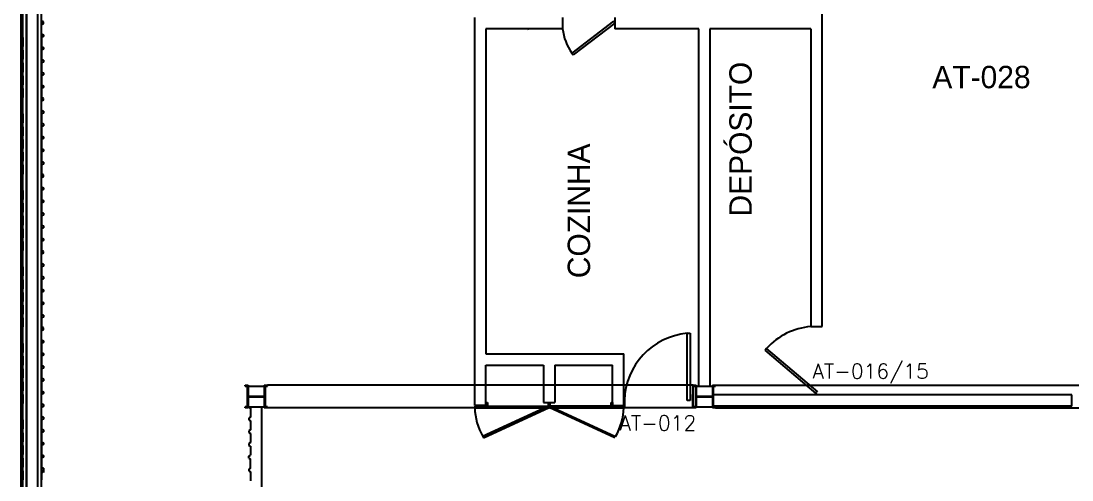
# Model space of a CAD drawing. Header units: millimetres. Extents: x 3281 to 3401, y 1379 to 1410.
# Drawn here: x 3281.09 to 3295.16, y 1395.43 to 1401.58 of the extents above; entities that cross this region are included whole.
import ezdxf
from ezdxf.enums import TextEntityAlignment as Align

# ---------------------------------------------------------------- set-up
doc = ezdxf.new("R2010")
doc.units = ezdxf.units.MM
for name, color, linetype in [('3', 2, 'Continuous'), ('ENDEREÇO', 2, 'Continuous'), ('MATRIZ', 2, 'Continuous'), ('MATRIZ-1', 1, 'Continuous'), ('TEXTO', 2, 'Continuous')]:
    doc.layers.add(name, color=color, linetype=linetype)
doc.styles.add('FONTE', font='FONTE.shx', dxfattribs={"height": 0.4})
doc.styles.add('UNB-100', font='simplex.shx', dxfattribs={"height": 0.2})

msp = doc.modelspace()

# ---------------------------------------------------------------- linework, layer by layer
msp.add_lwpolyline([(3281.08946, 1406.79859), (3401.38888, 1406.79859), (3401.38888, 1382.29859), (3281.08946, 1382.29859)], close=True)
at = {"layer": 'MATRIZ'}
for p, q in [((3291.81446, 1405.42965), (3291.81446, 1397.48479)), ((3287.16446, 1396.4287), (3287.16446, 1401.62597)), ((3288.33946, 1401.62597), (3288.33946, 1401.47597)), ((3289.02118, 1401.57475), (3288.46531, 1401.14742)), ((3289.03946, 1401.55097), (3288.4836, 1401.12364)), ((3289.03946, 1401.55097), (3289.02118, 1401.57475)), ((3289.03946, 1401.62597), (3289.03946, 1401.47597)), ((3287.31446, 1401.47597), (3287.31446, 1397.12059)), ((3288.33946, 1401.47597), (3287.31446, 1401.47597)), ((3287.88946, 1401.47597), (3287.87151, 1401.46716)), ((3290.16446, 1401.47597), (3289.03946, 1401.47597)), ((3290.16446, 1396.68659), (3290.16446, 1401.47597)), ((3290.31446, 1401.47597), (3290.31446, 1396.68659)), ((3291.66446, 1401.47597), (3290.31446, 1401.47597)), ((3291.66446, 1401.47597), (3291.66446, 1397.48479)), ((3288.46531, 1401.14742), (3288.4836, 1401.12364)), ((3291.66446, 1397.48479), (3291.81486, 1397.48479)), ((3290.01064, 1397.39516), (3290.05064, 1397.39516)), ((3290.01064, 1396.49516), (3290.01064, 1397.39516)), ((3290.05064, 1397.39516), (3290.05064, 1396.49516)), ((3291.07247, 1397.19386), (3291.05302, 1397.17103)), ((3291.73848, 1396.58715), (3291.05302, 1397.17103)), ((3291.75793, 1396.60999), (3291.07247, 1397.19386)), ((3287.31446, 1397.12059), (3289.15957, 1397.12059)), ((3289.15957, 1396.4287), (3289.15957, 1397.12059)), ((3287.31446, 1396.97059), (3288.08701, 1396.97059)), ((3287.31446, 1396.4287), (3287.31446, 1396.97052)), ((3288.08701, 1396.97059), (3288.08701, 1396.46855)), ((3288.23701, 1396.97059), (3289.00957, 1396.97059)), ((3288.23701, 1396.97059), (3288.23701, 1396.46855)), ((3289.00957, 1396.4287), (3289.00957, 1396.97059)), ((3289.16457, 1396.57559), (3289.16957, 1396.57559)), ((3289.16457, 1396.57559), (3289.16457, 1396.41559)), ((3289.16957, 1396.57559), (3289.16957, 1396.41559)), ((3290.07946, 1396.57559), (3290.08446, 1396.57559)), ((3290.07946, 1396.57559), (3290.07946, 1396.41559)), ((3290.08446, 1396.57559), (3290.08446, 1396.41559)), ((3290.08946, 1396.39859), (3290.08946, 1396.69859)), ((3290.08946, 1396.68659), (3290.08946, 1396.69859)), ((3290.08946, 1396.69859), (3290.13146, 1396.69859)), ((3290.08946, 1396.68659), (3290.11946, 1396.68659)), ((3290.11946, 1396.68659), (3290.11946, 1396.41059)), ((3290.13146, 1396.69859), (3290.13146, 1396.39859)), ((3290.13146, 1396.68659), (3290.34746, 1396.68659)), ((3290.34746, 1396.69859), (3290.34746, 1396.39859)), ((3290.34746, 1396.69859), (3290.38946, 1396.69859)), ((3290.35946, 1396.68659), (3290.35946, 1396.41059)), ((3290.35946, 1396.68659), (3290.38946, 1396.68659)), ((3295.15957, 1396.57059), (3290.35946, 1396.57059)), ((3290.38946, 1396.68659), (3290.38946, 1396.69859)), ((3291.72139, 1396.60999), (3291.74084, 1396.58715)), ((3295.15957, 1396.42059), (3295.15957, 1396.57059)), ((3287.31446, 1396.4287), (3287.16446, 1396.4287)), ((3287.31446, 1396.41859), (3287.31446, 1396.46859)), ((3287.31446, 1396.46852), (3287.33446, 1396.46852)), ((3287.33446, 1396.46852), (3287.33446, 1396.41852)), ((3288.08701, 1396.46855), (3288.23701, 1396.46855)), ((3288.15201, 1396.41862), (3288.15201, 1396.46862)), ((3288.15201, 1396.46855), (3288.17201, 1396.46855)), ((3288.17201, 1396.46855), (3288.17201, 1396.41855)), ((3288.98957, 1396.41865), (3288.98957, 1396.46865)), ((3288.98957, 1396.46859), (3289.00957, 1396.46859)), ((3289.00957, 1396.46859), (3289.00957, 1396.41859)), ((3289.00957, 1396.4287), (3289.15957, 1396.4287)), ((3290.05064, 1396.49516), (3290.01064, 1396.49516)), ((3290.13146, 1396.55459), (3290.34746, 1396.55459)), ((3290.13146, 1396.54259), (3290.34746, 1396.54259)), ((3287.16446, 1396.41859), (3288.15338, 1396.41859)), ((3287.16446, 1396.41859), (3287.16446, 1396.39859)), ((3287.16446, 1396.39859), (3288.15901, 1396.39859)), ((3288.15201, 1396.41855), (3287.27045, 1396.01172)), ((3287.28091, 1395.99467), (3288.16201, 1396.40123)), ((3287.31446, 1396.41852), (3287.33446, 1396.41852)), ((3288.15201, 1396.41855), (3288.17201, 1396.41855)), ((3288.15201, 1396.41855), (3288.16201, 1396.40123)), ((3288.15901, 1396.41859), (3288.15901, 1396.39859)), ((3289.15957, 1396.41859), (3288.15938, 1396.41859)), ((3288.17201, 1396.41855), (3288.16201, 1396.40123)), ((3289.03934, 1395.99641), (3288.16201, 1396.40123)), ((3288.16501, 1396.41859), (3288.16501, 1396.39859)), ((3288.16501, 1396.39859), (3289.15957, 1396.39859)), ((3288.17201, 1396.41855), (3289.04981, 1396.01346)), ((3288.98957, 1396.41859), (3289.00957, 1396.41859)), ((3289.15957, 1396.41859), (3289.15957, 1396.39859)), ((3289.16457, 1396.41559), (3289.16957, 1396.41559)), ((3290.07946, 1396.41559), (3290.08446, 1396.41559)), ((3290.08946, 1396.39859), (3290.08946, 1396.41059)), ((3290.11946, 1396.41059), (3290.08946, 1396.41059)), ((3290.08946, 1396.39859), (3290.08946, 1396.41059)), ((3290.13146, 1396.39859), (3290.08946, 1396.39859)), ((3290.13146, 1396.41059), (3290.34746, 1396.41059)), ((3290.38946, 1396.39859), (3290.34746, 1396.39859)), ((3295.15957, 1396.42059), (3290.35946, 1396.42059)), ((3290.38946, 1396.41059), (3290.35946, 1396.41059)), ((3290.38946, 1396.39859), (3290.38946, 1396.41059)), ((3287.27367, 1396.01189), (3287.28367, 1395.99457))]:
    msp.add_line(p, q, dxfattribs=at)
for centre, radius, start, end in [((3289.03946, 1401.55097), 0.70178, 186.134949, 215.101561), ((3287.97646, 1396.41859), 0.81225, 181.410941, 210.057733), ((3288.34757, 1396.41859), 0.81225, 329.942267, 358.589059)]:
    msp.add_arc(centre, radius, start, end, dxfattribs=at)
at = {"layer": 'MATRIZ', "color": 1}
for centre, radius, start, end in [((3291.73845, 1396.58647), 0.90136, 94.708354, 137.63425), ((3290.09553, 1396.47282), 0.92624, 95.258505, 178.591344)]:
    msp.add_arc(centre, radius, start, end, dxfattribs=at)
at = {"layer": 'MATRIZ-1'}
for p, q in [((3281.08946, 1382.29859), (3281.08946, 1406.79859)), ((3281.11446, 1391.28016), (3281.11446, 1406.60393)), ((3281.16413, 1391.33016), (3281.16413, 1406.64935)), ((3281.31413, 1391.33016), (3281.31413, 1406.64935)), ((3281.36446, 1391.28016), (3281.36446, 1406.64935)), ((3281.08946, 1401.56643), (3281.11446, 1401.57893)), ((3281.08946, 1401.54143), (3281.08946, 1401.56643)), ((3281.08946, 1401.54143), (3281.11446, 1401.52893)), ((3281.11446, 1401.40813), (3281.11446, 1401.52893)), ((3281.38946, 1401.56643), (3281.36446, 1401.57893)), ((3281.38946, 1401.54143), (3281.36446, 1401.52893)), ((3281.36446, 1401.40813), (3281.36446, 1401.52893)), ((3281.38946, 1401.54143), (3281.38946, 1401.56643)), ((3281.11446, 1401.40813), (3281.08946, 1401.39563)), ((3281.08946, 1401.39563), (3281.08946, 1401.37063)), ((3281.08946, 1401.37063), (3281.11446, 1401.35813)), ((3281.11446, 1401.35813), (3281.11446, 1401.23767)), ((3281.36446, 1401.40813), (3281.38946, 1401.39563)), ((3281.38946, 1401.37063), (3281.36446, 1401.35813)), ((3281.36446, 1401.35813), (3281.36446, 1401.23767)), ((3281.38946, 1401.39563), (3281.38946, 1401.37063)), ((3281.11446, 1401.23767), (3281.08946, 1401.22517)), ((3281.08946, 1401.22517), (3281.08946, 1401.20017)), ((3281.36446, 1401.23767), (3281.38946, 1401.22517)), ((3281.38946, 1401.22517), (3281.38946, 1401.20017)), ((3281.08946, 1401.20017), (3281.11446, 1401.18767)), ((3281.11446, 1401.18767), (3281.11446, 1401.06653)), ((3281.38946, 1401.20017), (3281.36446, 1401.18767)), ((3281.36446, 1401.18767), (3281.36446, 1401.06653)), ((3281.11446, 1401.06653), (3281.08946, 1401.05403)), ((3281.08946, 1401.05403), (3281.08946, 1401.02903)), ((3281.08946, 1401.02903), (3281.11446, 1401.01653)), ((3281.11446, 1401.01653), (3281.11446, 1400.89573)), ((3281.36446, 1401.06653), (3281.38946, 1401.05403)), ((3281.38946, 1401.02903), (3281.36446, 1401.01653)), ((3281.36446, 1401.01653), (3281.36446, 1400.89573)), ((3281.38946, 1401.05403), (3281.38946, 1401.02903)), ((3281.11446, 1400.89573), (3281.08946, 1400.88323)), ((3281.08946, 1400.88323), (3281.08946, 1400.85823)), ((3281.08946, 1400.85823), (3281.11446, 1400.84573)), ((3281.11446, 1400.84573), (3281.11446, 1400.72493)), ((3281.36446, 1400.89573), (3281.38946, 1400.88323)), ((3281.38946, 1400.85823), (3281.36446, 1400.84573)), ((3281.36446, 1400.84573), (3281.36446, 1400.72493)), ((3281.38946, 1400.88323), (3281.38946, 1400.85823)), ((3281.11446, 1400.72493), (3281.08946, 1400.71243)), ((3281.08946, 1400.71243), (3281.08946, 1400.68743)), ((3281.08946, 1400.68743), (3281.11446, 1400.67493)), ((3281.11446, 1400.67493), (3281.11446, 1400.55413)), ((3281.36446, 1400.72493), (3281.38946, 1400.71243)), ((3281.38946, 1400.68743), (3281.36446, 1400.67493)), ((3281.36446, 1400.67493), (3281.36446, 1400.55413)), ((3281.38946, 1400.71243), (3281.38946, 1400.68743)), ((3281.08946, 1400.54163), (3281.11446, 1400.55413)), ((3281.08946, 1400.51663), (3281.08946, 1400.54163)), ((3281.08946, 1400.51663), (3281.11446, 1400.50413)), ((3281.38946, 1400.54163), (3281.36446, 1400.55413)), ((3281.38946, 1400.51663), (3281.36446, 1400.50413)), ((3281.38946, 1400.51663), (3281.38946, 1400.54163)), ((3281.11446, 1400.38333), (3281.08946, 1400.37083)), ((3281.08946, 1400.37083), (3281.08946, 1400.34583)), ((3281.11446, 1400.38333), (3281.11446, 1400.50413)), ((3281.36446, 1400.38333), (3281.36446, 1400.50413)), ((3281.36446, 1400.38333), (3281.38946, 1400.37083)), ((3281.38946, 1400.37083), (3281.38946, 1400.34583)), ((3281.08946, 1400.34583), (3281.11446, 1400.33333)), ((3281.11446, 1400.33333), (3281.11446, 1400.21287)), ((3281.38946, 1400.34583), (3281.36446, 1400.33333)), ((3281.36446, 1400.33333), (3281.36446, 1400.21287)), ((3281.11446, 1400.21287), (3281.08946, 1400.20037)), ((3281.08946, 1400.20037), (3281.08946, 1400.17537)), ((3281.08946, 1400.17537), (3281.11446, 1400.16287)), ((3281.11446, 1400.16287), (3281.11446, 1400.04173)), ((3281.36446, 1400.21287), (3281.38946, 1400.20037)), ((3281.38946, 1400.17537), (3281.36446, 1400.16287)), ((3281.36446, 1400.16287), (3281.36446, 1400.04173)), ((3281.38946, 1400.20037), (3281.38946, 1400.17537)), ((3281.11446, 1400.04173), (3281.08946, 1400.02923)), ((3281.08946, 1400.02923), (3281.08946, 1400.00423)), ((3281.08946, 1400.00423), (3281.11446, 1399.99173)), ((3281.11446, 1399.99173), (3281.11446, 1399.87093)), ((3281.36446, 1400.04173), (3281.38946, 1400.02923)), ((3281.38946, 1400.00423), (3281.36446, 1399.99173)), ((3281.36446, 1399.99173), (3281.36446, 1399.87093)), ((3281.38946, 1400.02923), (3281.38946, 1400.00423)), ((3281.11446, 1399.87093), (3281.08946, 1399.85843)), ((3281.08946, 1399.85843), (3281.08946, 1399.83343)), ((3281.08946, 1399.83343), (3281.11446, 1399.82093)), ((3281.11446, 1399.82093), (3281.11446, 1399.70013)), ((3281.36446, 1399.87093), (3281.38946, 1399.85843)), ((3281.38946, 1399.83343), (3281.36446, 1399.82093)), ((3281.36446, 1399.82093), (3281.36446, 1399.70013)), ((3281.38946, 1399.85843), (3281.38946, 1399.83343)), ((3281.11446, 1399.70013), (3281.08946, 1399.68763)), ((3281.08946, 1399.68763), (3281.08946, 1399.66263)), ((3281.08946, 1399.66263), (3281.11446, 1399.65013)), ((3281.36446, 1399.70013), (3281.38946, 1399.68763)), ((3281.38946, 1399.66263), (3281.36446, 1399.65013)), ((3281.38946, 1399.68763), (3281.38946, 1399.66263)), ((3281.08946, 1399.51683), (3281.11446, 1399.52933)), ((3281.11446, 1399.65013), (3281.11446, 1399.52933)), ((3281.36446, 1399.65013), (3281.36446, 1399.52933)), ((3281.38946, 1399.51683), (3281.36446, 1399.52933)), ((3281.08946, 1399.49183), (3281.08946, 1399.51683)), ((3281.08946, 1399.49183), (3281.11446, 1399.47933)), ((3281.11446, 1399.35853), (3281.11446, 1399.47933)), ((3281.38946, 1399.49183), (3281.36446, 1399.47933)), ((3281.36446, 1399.35853), (3281.36446, 1399.47933)), ((3281.38946, 1399.49183), (3281.38946, 1399.51683)), ((3281.11446, 1399.35853), (3281.08946, 1399.34603)), ((3281.08946, 1399.34603), (3281.08946, 1399.32103)), ((3281.08946, 1399.32103), (3281.11446, 1399.30853)), ((3281.11446, 1399.30853), (3281.11446, 1399.18807)), ((3281.36446, 1399.35853), (3281.38946, 1399.34603)), ((3281.38946, 1399.32103), (3281.36446, 1399.30853)), ((3281.36446, 1399.30853), (3281.36446, 1399.18807)), ((3281.38946, 1399.34603), (3281.38946, 1399.32103)), ((3281.11446, 1399.18807), (3281.08946, 1399.17557)), ((3281.08946, 1399.17557), (3281.08946, 1399.15057)), ((3281.08946, 1399.15057), (3281.11446, 1399.13807)), ((3281.11446, 1399.13807), (3281.11446, 1399.01693)), ((3281.36446, 1399.18807), (3281.38946, 1399.17557)), ((3281.38946, 1399.15057), (3281.36446, 1399.13807)), ((3281.36446, 1399.13807), (3281.36446, 1399.01693)), ((3281.38946, 1399.17557), (3281.38946, 1399.15057)), ((3281.11446, 1399.01693), (3281.08946, 1399.00443)), ((3281.08946, 1399.00443), (3281.08946, 1398.97943)), ((3281.08946, 1398.97943), (3281.11446, 1398.96693)), ((3281.11446, 1398.96693), (3281.11446, 1398.84613)), ((3281.36446, 1399.01693), (3281.38946, 1399.00443)), ((3281.38946, 1398.97943), (3281.36446, 1398.96693)), ((3281.36446, 1398.96693), (3281.36446, 1398.84613)), ((3281.38946, 1399.00443), (3281.38946, 1398.97943)), ((3281.11446, 1398.84613), (3281.08946, 1398.83363)), ((3281.08946, 1398.83363), (3281.08946, 1398.80863)), ((3281.36446, 1398.84613), (3281.38946, 1398.83363)), ((3281.38946, 1398.83363), (3281.38946, 1398.80863)), ((3281.08946, 1398.80863), (3281.11446, 1398.79613)), ((3281.11446, 1398.79613), (3281.11446, 1398.67533)), ((3281.38946, 1398.80863), (3281.36446, 1398.79613)), ((3281.36446, 1398.79613), (3281.36446, 1398.67533)), ((3281.11446, 1398.67533), (3281.08946, 1398.66283)), ((3281.08946, 1398.66283), (3281.08946, 1398.63783)), ((3281.08946, 1398.63783), (3281.11446, 1398.62533)), ((3281.11446, 1398.62533), (3281.11446, 1398.50453)), ((3281.36446, 1398.67533), (3281.38946, 1398.66283)), ((3281.38946, 1398.63783), (3281.36446, 1398.62533)), ((3281.36446, 1398.62533), (3281.36446, 1398.50453)), ((3281.38946, 1398.66283), (3281.38946, 1398.63783)), ((3281.08946, 1398.49203), (3281.11446, 1398.50453)), ((3281.08946, 1398.46703), (3281.08946, 1398.49203)), ((3281.08946, 1398.46703), (3281.11446, 1398.45453)), ((3281.11446, 1398.33373), (3281.11446, 1398.45453)), ((3281.38946, 1398.49203), (3281.36446, 1398.50453)), ((3281.38946, 1398.46703), (3281.36446, 1398.45453)), ((3281.36446, 1398.33373), (3281.36446, 1398.45453)), ((3281.38946, 1398.46703), (3281.38946, 1398.49203)), ((3281.11446, 1398.33373), (3281.08946, 1398.32123)), ((3281.08946, 1398.32123), (3281.08946, 1398.29623)), ((3281.08946, 1398.29623), (3281.11446, 1398.28373)), ((3281.11446, 1398.28373), (3281.11446, 1398.16327)), ((3281.36446, 1398.33373), (3281.38946, 1398.32123)), ((3281.38946, 1398.29623), (3281.36446, 1398.28373)), ((3281.36446, 1398.28373), (3281.36446, 1398.16327)), ((3281.38946, 1398.32123), (3281.38946, 1398.29623)), ((3281.11446, 1398.16327), (3281.08946, 1398.15077)), ((3281.08946, 1398.15077), (3281.08946, 1398.12577)), ((3281.08946, 1398.12577), (3281.11446, 1398.11327)), ((3281.11446, 1398.11327), (3281.11446, 1397.99213)), ((3281.36446, 1398.16327), (3281.38946, 1398.15077)), ((3281.38946, 1398.12577), (3281.36446, 1398.11327)), ((3281.36446, 1398.11327), (3281.36446, 1397.99213)), ((3281.38946, 1398.15077), (3281.38946, 1398.12577)), ((3281.11446, 1397.99213), (3281.08946, 1397.97963)), ((3281.08946, 1397.97963), (3281.08946, 1397.95463)), ((3281.36446, 1397.99213), (3281.38946, 1397.97963)), ((3281.38946, 1397.97963), (3281.38946, 1397.95463)), ((3281.08946, 1397.95463), (3281.11446, 1397.94213)), ((3281.11446, 1397.94213), (3281.11446, 1397.82133)), ((3281.38946, 1397.95463), (3281.36446, 1397.94213)), ((3281.36446, 1397.94213), (3281.36446, 1397.82133)), ((3281.11446, 1397.82133), (3281.08946, 1397.80883)), ((3281.08946, 1397.80883), (3281.08946, 1397.78383)), ((3281.08946, 1397.78383), (3281.11446, 1397.77133)), ((3281.11446, 1397.77133), (3281.11446, 1397.65053)), ((3281.36446, 1397.82133), (3281.38946, 1397.80883)), ((3281.38946, 1397.78383), (3281.36446, 1397.77133)), ((3281.36446, 1397.77133), (3281.36446, 1397.65053)), ((3281.38946, 1397.80883), (3281.38946, 1397.78383)), ((3281.11446, 1397.65053), (3281.08946, 1397.63803)), ((3281.08946, 1397.63803), (3281.08946, 1397.61303)), ((3281.08946, 1397.61303), (3281.11446, 1397.60053)), ((3281.11446, 1397.60053), (3281.11446, 1397.47973)), ((3281.36446, 1397.65053), (3281.38946, 1397.63803)), ((3281.38946, 1397.61303), (3281.36446, 1397.60053)), ((3281.36446, 1397.60053), (3281.36446, 1397.47973)), ((3281.38946, 1397.63803), (3281.38946, 1397.61303)), ((3281.08946, 1397.46723), (3281.11446, 1397.47973)), ((3281.08946, 1397.44223), (3281.08946, 1397.46723)), ((3281.08946, 1397.44223), (3281.11446, 1397.42973)), ((3281.11446, 1397.30893), (3281.11446, 1397.42973)), ((3281.38946, 1397.46723), (3281.36446, 1397.47973)), ((3281.38946, 1397.44223), (3281.36446, 1397.42973)), ((3281.36446, 1397.30893), (3281.36446, 1397.42973)), ((3281.38946, 1397.44223), (3281.38946, 1397.46723)), ((3281.11446, 1397.30893), (3281.08946, 1397.29643)), ((3281.08946, 1397.29643), (3281.08946, 1397.27143)), ((3281.08946, 1397.27143), (3281.11446, 1397.25893)), ((3281.36446, 1397.30893), (3281.38946, 1397.29643)), ((3281.38946, 1397.27143), (3281.36446, 1397.25893)), ((3281.38946, 1397.29643), (3281.38946, 1397.27143)), ((3281.11446, 1397.13847), (3281.08946, 1397.12597)), ((3281.11446, 1397.25893), (3281.11446, 1397.13847)), ((3281.36446, 1397.25893), (3281.36446, 1397.13847)), ((3281.36446, 1397.13847), (3281.38946, 1397.12597)), ((3281.08946, 1397.12597), (3281.08946, 1397.10097)), ((3281.08946, 1397.10097), (3281.11446, 1397.08847)), ((3281.11446, 1397.08847), (3281.11446, 1396.96733)), ((3281.38946, 1397.10097), (3281.36446, 1397.08847)), ((3281.36446, 1397.08847), (3281.36446, 1396.96733)), ((3281.38946, 1397.12597), (3281.38946, 1397.10097)), ((3281.11446, 1396.96733), (3281.08946, 1396.95483)), ((3281.08946, 1396.95483), (3281.08946, 1396.92983)), ((3281.08946, 1396.92983), (3281.11446, 1396.91733)), ((3281.11446, 1396.91733), (3281.11446, 1396.79653)), ((3281.36446, 1396.96733), (3281.38946, 1396.95483)), ((3281.38946, 1396.92983), (3281.36446, 1396.91733)), ((3281.36446, 1396.91733), (3281.36446, 1396.79653)), ((3281.38946, 1396.95483), (3281.38946, 1396.92983)), ((3281.11446, 1396.79653), (3281.08946, 1396.78403)), ((3281.08946, 1396.78403), (3281.08946, 1396.75903)), ((3281.08946, 1396.75903), (3281.11446, 1396.74653)), ((3281.11446, 1396.74653), (3281.11446, 1396.62573)), ((3281.36446, 1396.79653), (3281.38946, 1396.78403)), ((3281.38946, 1396.75903), (3281.36446, 1396.74653)), ((3281.36446, 1396.74653), (3281.36446, 1396.62573)), ((3281.38946, 1396.78403), (3281.38946, 1396.75903)), ((3281.11446, 1396.62573), (3281.08946, 1396.61323)), ((3281.08946, 1396.61323), (3281.08946, 1396.58823)), ((3281.08946, 1396.58823), (3281.11446, 1396.57573)), ((3281.11446, 1396.57573), (3281.11446, 1396.45493)), ((3281.36446, 1396.62573), (3281.38946, 1396.61323)), ((3281.38946, 1396.58823), (3281.36446, 1396.57573)), ((3281.36446, 1396.57423), (3281.36446, 1396.57133)), ((3281.36446, 1396.45293), (3281.36446, 1396.57373)), ((3281.36446, 1396.45293), (3281.36446, 1396.57173)), ((3281.38946, 1396.61323), (3281.38946, 1396.58823)), ((3284.08946, 1396.69859), (3284.13146, 1396.69859)), ((3284.08946, 1396.68659), (3284.08946, 1396.69859)), ((3284.08946, 1396.68659), (3284.11946, 1396.68659)), ((3284.11946, 1396.68659), (3284.11946, 1396.41059)), ((3284.13146, 1396.69859), (3284.13146, 1396.39859)), ((3284.13146, 1396.68659), (3284.34746, 1396.68659)), ((3284.34746, 1396.69859), (3284.38946, 1396.69859)), ((3284.34746, 1396.69859), (3284.34746, 1396.39859)), ((3284.35946, 1396.68659), (3284.38946, 1396.68659)), ((3284.35946, 1396.68659), (3284.35946, 1396.41059)), ((3284.38946, 1396.68659), (3284.38946, 1396.69859)), ((3287.16446, 1396.69859), (3284.38946, 1396.69859)), ((3290.08946, 1396.69859), (3287.16446, 1396.69859)), ((3290.38946, 1396.69859), (3296.08946, 1396.69859)), ((3281.08946, 1396.44243), (3281.11446, 1396.45493)), ((3281.08946, 1396.41743), (3281.08946, 1396.44243)), ((3281.36446, 1396.45293), (3281.38946, 1396.44043)), ((3281.36446, 1396.45293), (3281.38946, 1396.44043)), ((3281.38946, 1396.44043), (3281.38946, 1396.41543)), ((3281.38946, 1396.44043), (3281.38946, 1396.41543)), ((3284.13146, 1396.55459), (3284.34746, 1396.55459)), ((3284.13146, 1396.54259), (3284.34746, 1396.54259)), ((3281.08946, 1396.41743), (3281.11446, 1396.40493)), ((3281.11446, 1396.28413), (3281.08946, 1396.27163)), ((3281.11446, 1396.28413), (3281.11446, 1396.40493)), ((3281.38946, 1396.41543), (3281.36446, 1396.40293)), ((3281.38946, 1396.41543), (3281.36446, 1396.40293)), ((3281.36446, 1396.28413), (3281.36446, 1396.40493)), ((3281.36446, 1396.28413), (3281.36446, 1396.40293)), ((3281.36446, 1396.28413), (3281.38946, 1396.27163)), ((3281.36446, 1396.28413), (3281.38946, 1396.27163)), ((3284.08946, 1396.39859), (3284.08946, 1396.41059)), ((3284.11946, 1396.41059), (3284.08946, 1396.41059)), ((3284.13146, 1396.39859), (3284.08946, 1396.39859)), ((3284.13146, 1396.41059), (3284.34746, 1396.41059)), ((3284.13946, 1396.41059), (3284.13946, 1396.40668)), ((3284.13946, 1396.40668), (3284.16446, 1396.39418)), ((3284.16446, 1396.39418), (3284.16446, 1396.27304)), ((3284.31446, 1392.68624), (3284.31446, 1396.41059)), ((3284.38946, 1396.39859), (3284.34746, 1396.39859)), ((3284.38946, 1396.41059), (3284.35946, 1396.41059)), ((3284.38946, 1396.39859), (3284.38946, 1396.41059)), ((3287.16446, 1396.39859), (3284.38946, 1396.39859)), ((3290.08946, 1396.39859), (3287.16446, 1396.39859)), ((3290.38946, 1396.39859), (3296.08946, 1396.39859)), ((3281.08946, 1396.27163), (3281.08946, 1396.24663)), ((3281.08946, 1396.24663), (3281.11446, 1396.23413)), ((3281.11446, 1396.23413), (3281.11446, 1396.11367)), ((3281.38946, 1396.24663), (3281.36446, 1396.23413)), ((3281.38946, 1396.24663), (3281.36446, 1396.23413)), ((3281.36446, 1396.23413), (3281.36446, 1396.11367)), ((3281.36446, 1396.23413), (3281.36446, 1396.11367)), ((3281.38946, 1396.27163), (3281.38946, 1396.24663)), ((3281.38946, 1396.27163), (3281.38946, 1396.24663)), ((3284.16446, 1396.27304), (3284.13946, 1396.26054)), ((3284.13946, 1396.26054), (3284.13946, 1396.23554)), ((3284.13946, 1396.23554), (3284.16446, 1396.22304)), ((3284.16446, 1396.22304), (3284.16446, 1396.10224)), ((3281.11446, 1396.11367), (3281.08946, 1396.10117)), ((3281.08946, 1396.10117), (3281.08946, 1396.07617)), ((3281.08946, 1396.07617), (3281.11446, 1396.06367)), ((3281.11446, 1396.06367), (3281.11446, 1395.94253)), ((3281.36446, 1396.11367), (3281.38946, 1396.10117)), ((3281.36446, 1396.11367), (3281.38946, 1396.10117)), ((3281.38946, 1396.07617), (3281.36446, 1396.06367)), ((3281.38946, 1396.07617), (3281.36446, 1396.06367)), ((3281.36446, 1396.06367), (3281.36446, 1395.94253)), ((3281.36446, 1396.06367), (3281.36446, 1395.94253)), ((3281.38946, 1396.10117), (3281.38946, 1396.07617)), ((3281.38946, 1396.10117), (3281.38946, 1396.07617)), ((3284.16446, 1396.10224), (3284.13946, 1396.08974)), ((3284.13946, 1396.08974), (3284.13946, 1396.06474)), ((3284.13946, 1396.06474), (3284.16446, 1396.05224)), ((3284.16446, 1396.05224), (3284.16446, 1395.93144)), ((3281.11446, 1395.94253), (3281.08946, 1395.93003)), ((3281.08946, 1395.93003), (3281.08946, 1395.90503)), ((3281.08946, 1395.90503), (3281.11446, 1395.89253)), ((3281.11446, 1395.89253), (3281.11446, 1395.77173)), ((3281.36446, 1395.94253), (3281.38946, 1395.93003)), ((3281.36446, 1395.94253), (3281.38946, 1395.93003)), ((3281.38946, 1395.90503), (3281.36446, 1395.89253)), ((3281.38946, 1395.90503), (3281.36446, 1395.89253)), ((3281.36446, 1395.89253), (3281.36446, 1395.77173)), ((3281.36446, 1395.89253), (3281.36446, 1395.77173)), ((3281.38946, 1395.93003), (3281.38946, 1395.90503)), ((3281.38946, 1395.93003), (3281.38946, 1395.90503)), ((3284.16446, 1395.93144), (3284.13946, 1395.91894)), ((3284.13946, 1395.91894), (3284.13946, 1395.89394)), ((3284.13946, 1395.89394), (3284.16446, 1395.88144)), ((3284.16446, 1395.88144), (3284.16446, 1395.76064)), ((3281.11446, 1395.77173), (3281.08946, 1395.75923)), ((3281.08946, 1395.75923), (3281.08946, 1395.73423)), ((3281.08946, 1395.73423), (3281.11446, 1395.72173)), ((3281.11446, 1395.72173), (3281.11446, 1395.60093)), ((3281.36446, 1395.77173), (3281.38946, 1395.75923)), ((3281.36446, 1395.77173), (3281.38946, 1395.75923)), ((3281.38946, 1395.73423), (3281.36446, 1395.72173)), ((3281.38946, 1395.73423), (3281.36446, 1395.72173)), ((3281.36446, 1395.72173), (3281.36446, 1395.60093)), ((3281.36446, 1395.72173), (3281.36446, 1395.60093)), ((3281.38946, 1395.75923), (3281.38946, 1395.73423)), ((3281.38946, 1395.75923), (3281.38946, 1395.73423)), ((3284.13946, 1395.74814), (3284.16446, 1395.76064)), ((3284.13946, 1395.72314), (3284.13946, 1395.74814)), ((3284.13946, 1395.72314), (3284.16446, 1395.71064)), ((3281.11446, 1395.60093), (3281.08946, 1395.58843)), ((3281.08946, 1395.58843), (3281.08946, 1395.56343)), ((3281.36446, 1395.60093), (3281.38946, 1395.58843)), ((3281.36446, 1395.60093), (3281.38946, 1395.58843)), ((3281.38946, 1395.58843), (3281.38946, 1395.56343)), ((3281.38946, 1395.58843), (3281.38946, 1395.53218)), ((3284.16446, 1395.58984), (3284.13946, 1395.57734)), ((3284.16446, 1395.58984), (3284.16446, 1395.71064)), ((3281.08946, 1395.56343), (3281.11446, 1395.55093)), ((3281.11446, 1395.55093), (3281.11446, 1395.43013)), ((3281.38946, 1395.56343), (3281.36446, 1395.55093)), ((3281.36446, 1395.55093), (3281.36446, 1395.43013)), ((3281.36446, 1395.55093), (3281.36446, 1395.43013)), ((3281.38946, 1395.53218), (3281.36446, 1395.55093)), ((3284.13946, 1395.57734), (3284.13946, 1395.55234)), ((3284.13946, 1395.55234), (3284.16446, 1395.53984)), ((3284.16446, 1395.53984), (3284.16446, 1395.41938))]:
    msp.add_line(p, q, dxfattribs=at)
at = {"layer": 'MATRIZ-1', "color": 1}
msp.add_line((3281.16494, 1406.41467), (3281.16494, 1382.69458), dxfattribs=at)

# ---------------------------------------------------------------- texts
at = {"layer": '3', "style": 'FONTE'}
for s, p in [('DEPÓSITO', (3290.87388, 1401.03275)), ('COZINHA', (3288.70925, 1399.93863))]:
    msp.add_text(s, height=0.3, rotation=90, dxfattribs=at).set_placement(p, align=Align.RIGHT)
msp.add_text('AT-028', height=0.3, dxfattribs=at).set_placement((3294.60796, 1400.67825), align=Align.RIGHT)
at = {"layer": 'ENDEREÇO', "style": 'UNB-100'}
msp.add_text('AT-012', height=0.2, dxfattribs=at).set_placement((3290.13059, 1396.09425), align=Align.RIGHT)
at = {"layer": 'TEXTO', "style": 'UNB-100'}
msp.add_text('AT-016/15', height=0.2, dxfattribs=at).set_placement((3293.24614, 1396.78812), align=Align.RIGHT)

doc.saveas('drawing.dxf')
